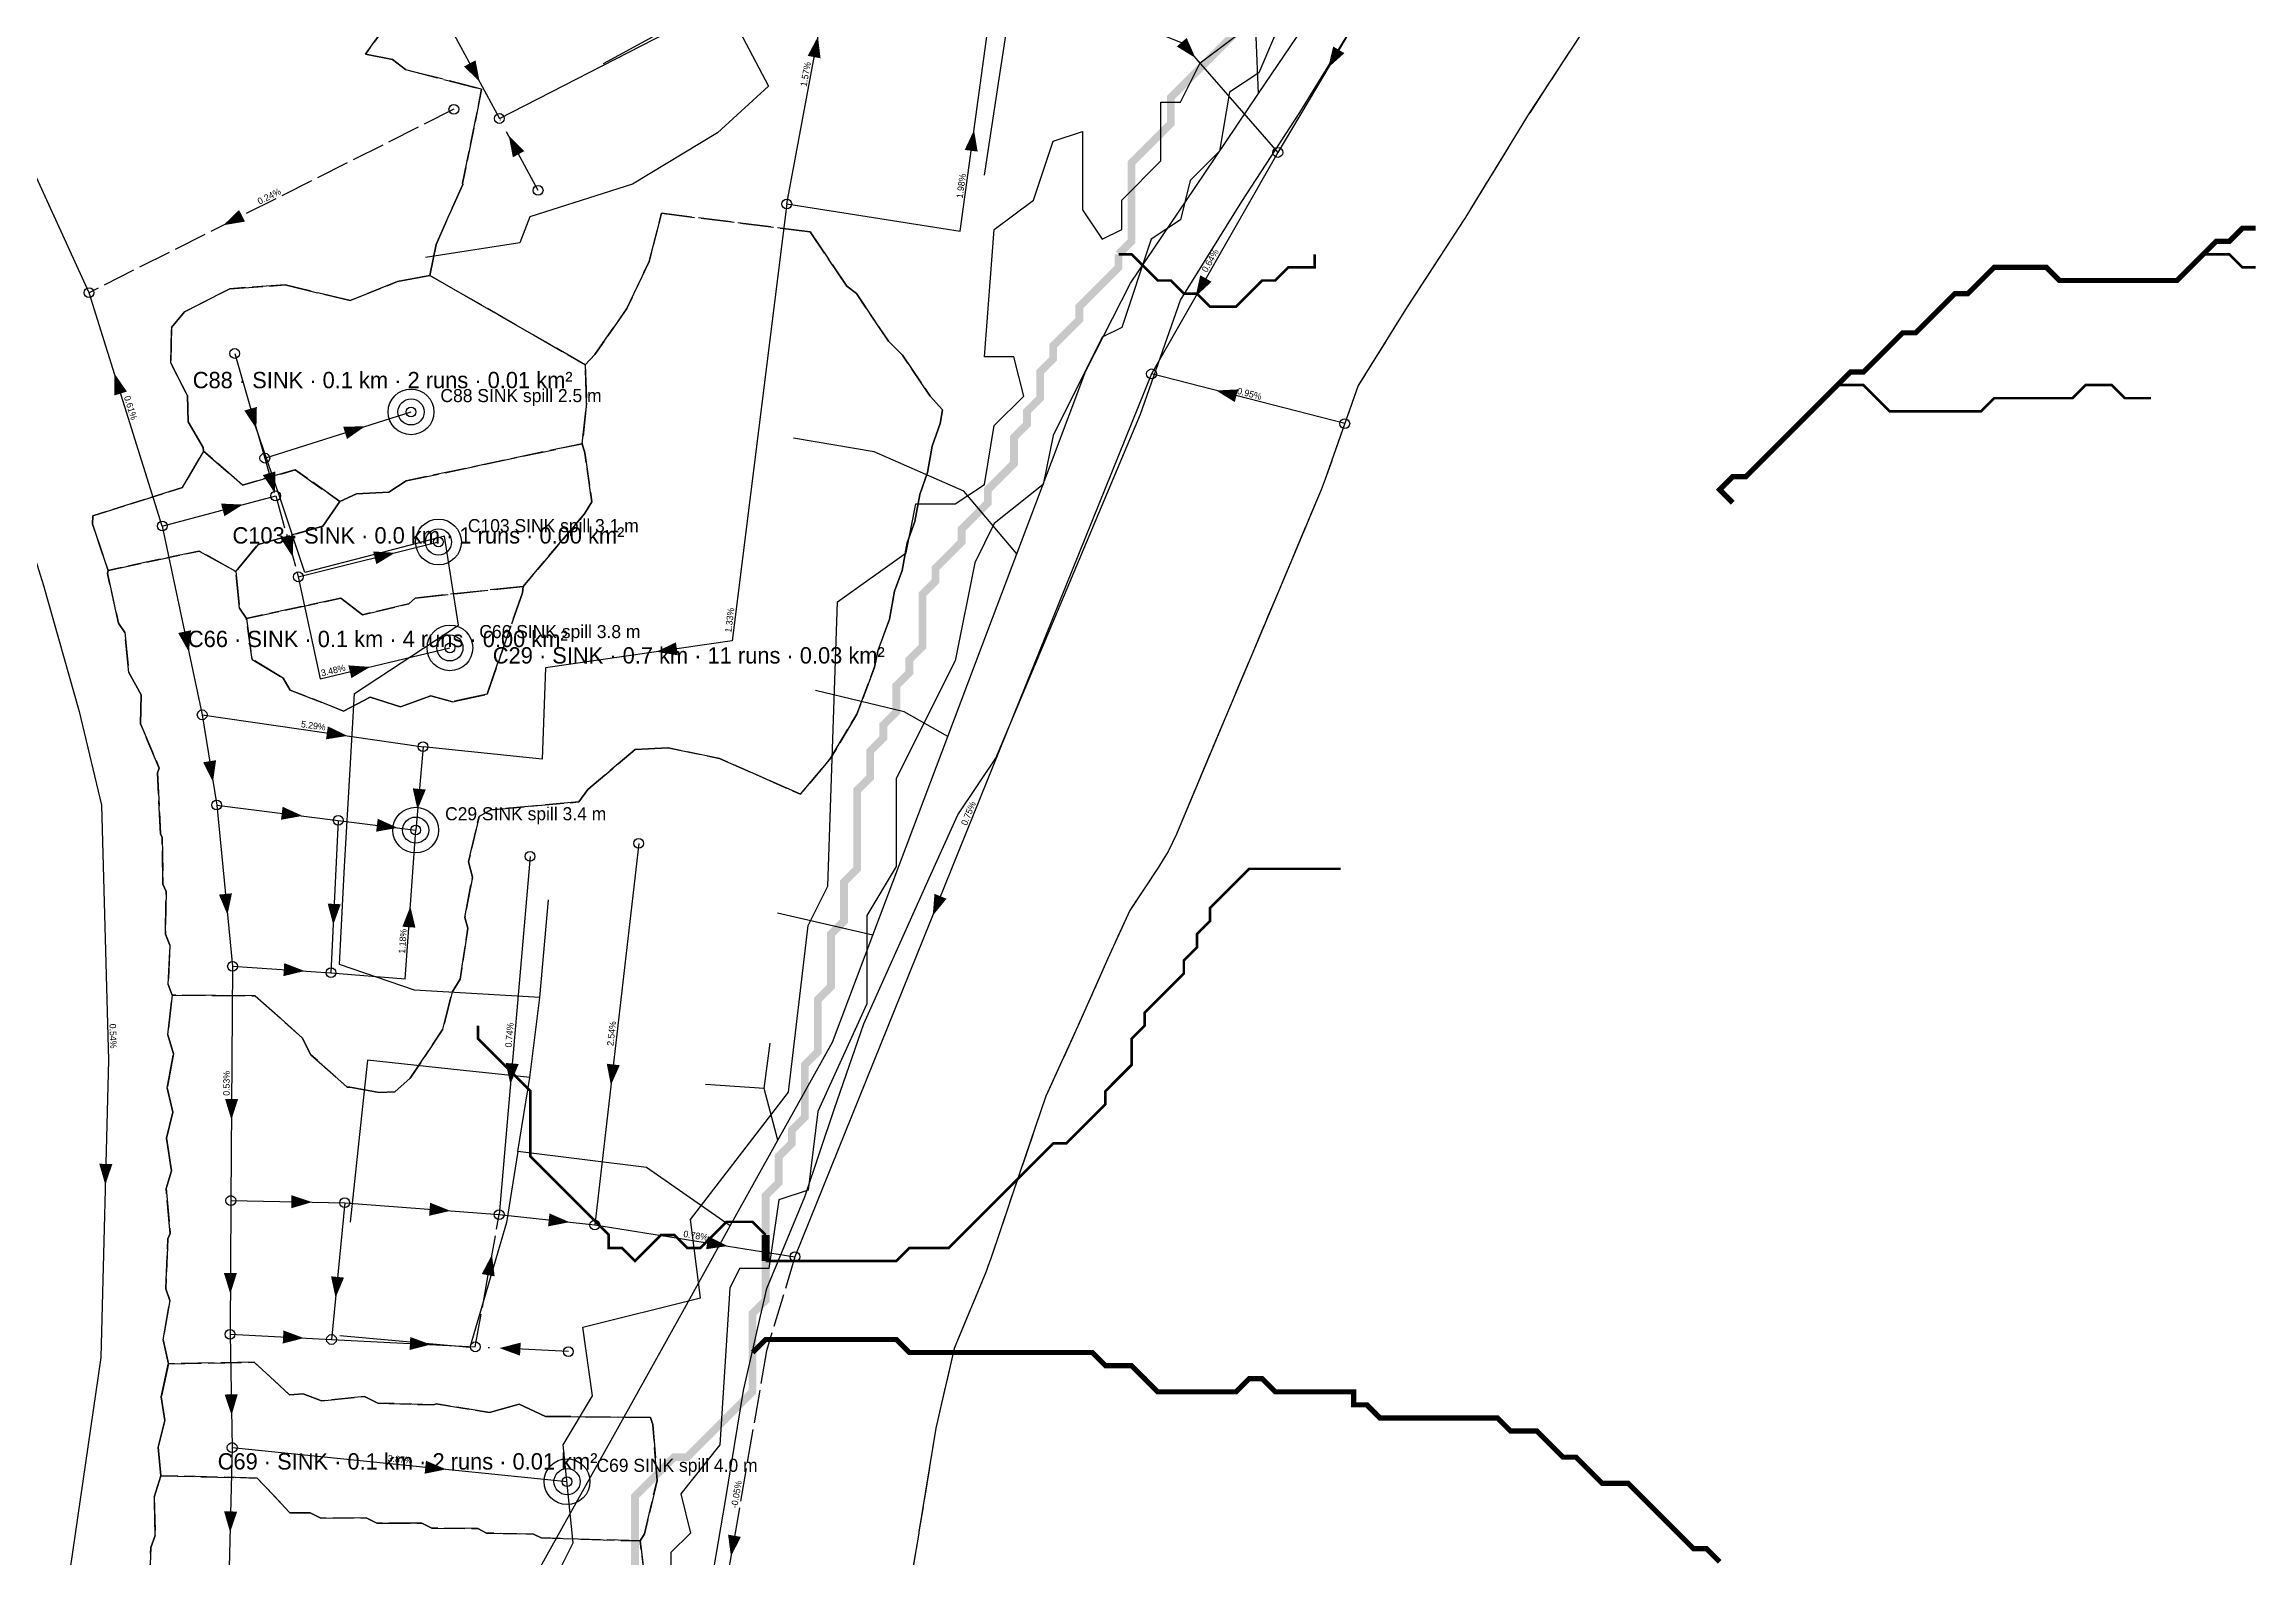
# Model space of a CAD drawing. Header units: metres. Extents: x 440276 to 476894, y 2561381 to 2578972.
# Drawn here: x 450443 to 451119, y 2567891 to 2568354 of the extents above; entities that cross this region are included whole.
import ezdxf
from ezdxf.enums import TextEntityAlignment as Align

# ---------------------------------------------------------------- set-up
doc = ezdxf.new("R2010")
doc.units = ezdxf.units.M
doc.header["$LTSCALE"] = 8
doc.linetypes.add('DASHDOT', pattern=[3.556, 2.54, -0.508, 0, -0.508])
doc.linetypes.add('DASHED', pattern=[1.524, 1.27, -0.254])
for name, color, linetype in [('A_ARROWS', 7, 'Continuous'), ('A_BUILT_2006', 252, 'Continuous'), ('A_CATCH_LABEL', 7, 'Continuous'), ('A_CATCHMENTS', 7, 'Continuous'), ('A_ENVELOPE', 3, 'Continuous'), ('A_GRADIENT', 8, 'Continuous'), ('A_JUNCTIONS', 8, 'Continuous'), ('A_OUTLET_LABEL', 7, 'Continuous'), ('A_OUTLETS', 7, 'Continuous'), ('A_RUNS', 7, 'Continuous'), ('A_STREAMS', 5, 'Continuous'), ('A_WADI', 4, 'Continuous')]:
    doc.layers.add(name, color=color, linetype=linetype)

msp = doc.modelspace()

# ---------------------------------------------------------------- linework, layer by layer
at = {"layer": 'A_ARROWS', "color": 2}
for points in [[(450680.31, 2568356.32), (450681.11, 2568349.66), (450677.17, 2568350.39)], [(450795.91, 2568349.75), (450790.19, 2568353.26), (450793.21, 2568355.89)], [(450836.52, 2568346.74), (450838.07, 2568353.26), (450841.51, 2568351.22)], [(450576.74, 2568342.45), (450571.94, 2568347.14), (450575.47, 2568349.03)], [(450585.63, 2568325.94), (450590.42, 2568321.25), (450586.9, 2568319.36)], [(450728.11, 2568327.7), (450729.22, 2568321.09), (450725.26, 2568321.63)], [(450795.93, 2568276.69), (450797.37, 2568283.24), (450800.84, 2568281.26)], [(450802.24, 2568247.96), (450808.94, 2568248.3), (450807.94, 2568244.43)], [(450514.04, 2568216.48), (450510.35, 2568222.08), (450514.2, 2568223.19)], [(450504.24, 2568213.05), (450498.57, 2568209.47), (450497.54, 2568213.34)], [(450519.5, 2568196.99), (450515.85, 2568202.61), (450519.71, 2568203.69)], [(450543.21, 2568163.36), (450537.45, 2568159.93), (450536.52, 2568163.82)], [(450715.45, 2568087.21), (450715.99, 2568093.89), (450719.7, 2568092.39)], [(450586.14, 2568035.6), (450584.7, 2568042.14), (450588.68, 2568041.8)], [(450616.91, 2568035.3), (450615.65, 2568041.88), (450619.63, 2568041.43)], [(450500.72, 2568024.71), (450498.77, 2568031.12), (450502.76, 2568031.09)], [(450525.47, 2567999.54), (450519.04, 2567997.66), (450519.11, 2568001.66)], [(450567.78, 2567996.86), (450561.25, 2567995.36), (450561.55, 2567999.35)], [(450604.25, 2567993.4), (450597.68, 2567992.1), (450598.1, 2567996.07)], [(450652.72, 2567986.1), (450646.08, 2567985.13), (450646.71, 2567989.08)], [(450580.49, 2567983.47), (450581.32, 2567976.81), (450577.38, 2567977.52)], [(450500.37, 2567971.46), (450498.41, 2567977.87), (450502.41, 2567977.85)], [(450532.6, 2567970.25), (450531.23, 2567976.82), (450535.21, 2567976.43)], [(450522.93, 2567957.92), (450516.44, 2567956.25), (450516.64, 2567960.25)], [(450561.77, 2567955.94), (450555.28, 2567954.27), (450555.48, 2567958.26)], [(450582.8, 2567954.86), (450589.3, 2567956.53), (450589.09, 2567952.54)], [(450653.67, 2567891.1), (450652.79, 2567897.74), (450656.73, 2567897.06)]]:
    msp.add_solid(points, dxfattribs=at)
at = {"layer": 'A_ARROWS', "color": 1}
for points in [[(450498.24, 2568298.56), (450503.06, 2568303.22), (450504.86, 2568299.65)], [(450464.9, 2568253.16), (450468.73, 2568247.65), (450464.91, 2568246.45)], [(450550.83, 2568198.29), (450545.11, 2568194.81), (450544.14, 2568198.69)], [(450462.1, 2568004.83), (450460.26, 2568011.28), (450464.26, 2568011.17)]]:
    msp.add_solid(points, dxfattribs=at)
at = {"layer": 'A_ARROWS', "color": 4}
for points in [[(450508.36, 2568236.23), (450504.67, 2568241.83), (450508.51, 2568242.93)], [(450541.62, 2568236.96), (450536.12, 2568233.12), (450534.92, 2568236.93)], [(450500.32, 2567898.46), (450498.48, 2567904.9), (450502.48, 2567904.81)]]:
    msp.add_solid(points, dxfattribs=at)
at = {"layer": 'A_ARROWS', "color": 3}
for points in [[(450487.71, 2568167.9), (450484.42, 2568173.74), (450488.34, 2568174.57)], [(450630.77, 2568167.99), (450636.82, 2568170.88), (450637.39, 2568166.92)], [(450536.3, 2568142.25), (450529.68, 2568141.19), (450530.25, 2568145.15)], [(450495.07, 2568128.17), (450492.08, 2568134.17), (450496.03, 2568134.8)], [(450557.69, 2568119.63), (450556.26, 2568126.18), (450560.24, 2568125.83)], [(450522.5, 2568117.76), (450515.9, 2568116.58), (450516.4, 2568120.55)], [(450551.62, 2568114.1), (450545.02, 2568112.92), (450545.52, 2568116.88)], [(450499.51, 2568087.48), (450496.9, 2568093.66), (450500.88, 2568094.05)], [(450531.9, 2568084.41), (450530.2, 2568090.9), (450534.2, 2568090.71)], [(450555.51, 2568090.08), (450557.06, 2568083.56), (450553.07, 2568083.84)], [(450523.14, 2568070.28), (450516.63, 2568068.7), (450516.89, 2568072.69)], [(450500.77, 2567934.28), (450498.65, 2567940.64), (450502.65, 2567940.71)], [(450566.46, 2567917.74), (450559.89, 2567916.4), (450560.29, 2567920.38)]]:
    msp.add_solid(points, dxfattribs=at)
at = {"layer": 'A_BUILT_2006', "color": 252}
for points in [[(450740.98, 2568377.95), (450735.72, 2568343.34)], [(450649.67, 2568367), (450614.5, 2568347.95)], [(450815.17, 2568338.84), (450834.76, 2568367.84)], [(450827.88, 2568333.03), (450847.42, 2568364.89)], [(450653.46, 2568363.4), (450665.19, 2568341.09)], [(450815.17, 2568338.84), (450814.45, 2568356.2)], [(450665.19, 2568341.09), (450649.52, 2568326.8)], [(450735.72, 2568343.34), (450731.21, 2568313.88)], [(450795.58, 2568309.83), (450815.17, 2568338.84)], [(450810.12, 2568305.81), (450827.88, 2568333.03)], [(450649.52, 2568326.8), (450623.57, 2568311.14)], [(450623.57, 2568311.14), (450592.12, 2568301.13)], [(450776, 2568280.83), (450795.58, 2568309.83)], [(450791.31, 2568275.57), (450810.12, 2568305.81)], [(450592.12, 2568301.13), (450589.04, 2568293.13)], [(450589.04, 2568293.13), (450560.12, 2568288.65)], [(450762.31, 2568254), (450776, 2568280.83)], [(450779.04, 2568240.77), (450791.31, 2568275.57)], [(450751.82, 2568226.06), (450762.31, 2568254)], [(450515.65, 2568215.05), (450507.94, 2568237.39)], [(450766.29, 2568210.45), (450779.04, 2568240.77)], [(450697.48, 2568229.16), (450672.84, 2568233.37)], [(450724.97, 2568217.15), (450697.48, 2568229.16)], [(450741.23, 2568197.99), (450751.82, 2568226.06)], [(450741.23, 2568197.99), (450724.97, 2568217.15)], [(450523.15, 2568192.25), (450515.65, 2568215.05)], [(450749.87, 2568171.39), (450766.29, 2568210.45)], [(450565.96, 2568203.36), (450544.55, 2568197.8)], [(450570.23, 2568176.09), (450565.96, 2568203.36)], [(450544.55, 2568197.8), (450523.15, 2568192.25)], [(450730.64, 2568169.92), (450741.23, 2568197.99)], [(450538.38, 2568155.25), (450570.23, 2568176.09)], [(450720.07, 2568142.05), (450730.64, 2568169.92)], [(450734.74, 2568135.4), (450749.87, 2568171.39)], [(450537.05, 2568132.01), (450538.38, 2568155.25)], [(450706.76, 2568149.63), (450679.52, 2568156.18)], [(450720.07, 2568142.05), (450706.76, 2568149.63)], [(450709.39, 2568113.73), (450720.07, 2568142.05)], [(450723.18, 2568118.11), (450734.74, 2568135.4)], [(450535.34, 2568102.22), (450537.05, 2568132.01)], [(450714.36, 2568098.73), (450723.18, 2568118.11)], [(450697.13, 2568081.24), (450709.39, 2568113.73)], [(450533.86, 2568072.26), (450535.34, 2568102.22)], [(450705.12, 2568077.95), (450714.36, 2568098.73)], [(450595.16, 2568062.17), (450597.82, 2568092.06)], [(450697.13, 2568081.24), (450667.9, 2568087.95)], [(450684.77, 2568048.49), (450697.13, 2568081.24)], [(450694.32, 2568054.14), (450705.12, 2568077.95)], [(450556.73, 2568064.45), (450533.86, 2568072.26)], [(450595.16, 2568062.17), (450556.73, 2568064.45)], [(450592.09, 2568037.64), (450595.16, 2568062.17)], [(450685.43, 2568028.23), (450694.32, 2568054.14)], [(450663.82, 2568034.27), (450665.71, 2568048.21)], [(450668.07, 2568018.49), (450684.77, 2568048.49)], [(450542.37, 2568042.98), (450540.25, 2568023.09)], [(450567.87, 2568040.24), (450542.37, 2568042.98)], [(450592.09, 2568037.64), (450567.87, 2568040.24)], [(450588.44, 2568015.04), (450592.09, 2568037.64)], [(450663.82, 2568034.27), (450645.86, 2568035.52)], [(450668.07, 2568018.49), (450663.82, 2568034.27)], [(450676.32, 2568001.2), (450685.43, 2568028.23)], [(450540.25, 2568023.09), (450537.08, 2567993.39)], [(450588.44, 2568015.04), (450584.99, 2567993.32)], [(450627.84, 2568010.15), (450588.44, 2568015.04)], [(450653.48, 2567992.27), (450668.07, 2568018.49)], [(450653.48, 2567992.27), (450627.84, 2568010.15)], [(450664.7, 2567973.08), (450676.32, 2568001.2)], [(450584.99, 2567993.32), (450573.69, 2567955.08)], [(450638.89, 2567966.06), (450653.48, 2567992.27)], [(450657.48, 2567941.91), (450664.7, 2567973.08)], [(450619.43, 2567931.09), (450638.89, 2567966.06)], [(450573.69, 2567955.08), (450533.93, 2567958.57)], [(450652.03, 2567908.25), (450657.48, 2567941.91)], [(450602.41, 2567900.51), (450619.43, 2567931.09)], [(450646.21, 2567874.14), (450652.03, 2567908.25)], [(450585.4, 2567869.94), (450602.41, 2567900.51)]]:
    msp.add_lwpolyline(points, dxfattribs=at)
at = {"layer": 'A_CATCHMENTS', "color": 1, "linetype": 'DASHED'}
msp.add_lwpolyline([(450564.48, 2568382.68), (450541.8, 2568350.91), (450550.08, 2568349.29), (450553.98, 2568346.19), (450577.33, 2568340.17), (450571.51, 2568311.29), (450571.56, 2568310.99), (450563.37, 2568292.69), (450561.46, 2568283.18), (450551.6, 2568281.32), (450537.05, 2568275.48), (450537.03, 2568275.47), (450517.16, 2568280.27), (450500.25, 2568279.12), (450486.33, 2568272.02), (450482.38, 2568267.29), (450482.16, 2568256.34), (450487.23, 2568246.45), (450487.46, 2568238.39), (450492.07, 2568230.5), (450492.16, 2568229.4), (450485.72, 2568218.24), (450458.32, 2568209.64), (450458.2, 2568207.01), (450462.94, 2568192.92), (450462.79, 2568191.96), (450466.12, 2568176.71), (450468.07, 2568173.87), (450469.3, 2568161.62), (450473.08, 2568154.8), (450472.92, 2568145.94), (450478.59, 2568132.4), (450478.1, 2568130.98), (450478.96, 2568112.25), (450479.51, 2568111.13), (450479.73, 2568096.9), (450480.72, 2568094.64), (450480.54, 2568081.54), (450481.89, 2568078.15), (450481.39, 2568066.19), (450482.57, 2568062.9), (450481.24, 2568050.79), (450482.96, 2568044.97), (450481.08, 2568034.47), (450482.76, 2568027.04), (450480.82, 2568019.1), (450482.39, 2568009.12), (450480.72, 2568003.73), (450481.97, 2567989.9), (450481.28, 2567988.34), (450480.64, 2567972.99), (450481.89, 2567969.42), (450479.83, 2567957.42), (450481.42, 2567950.05), (450479.23, 2567939.97), (450480.35, 2567932.69), (450478.29, 2567924.57), (450479.14, 2567915.79), (450477.08, 2567909.22), (450477.4, 2567897.53), (450476.04, 2567893.84), (450475.52, 2567879.81)], dxfattribs=at)
at = {"layer": 'A_CATCHMENTS', "color": 2, "linetype": 'DASHED'}
for points in [[(450627.69, 2567881.06), (450625.88, 2567895.83), (450627.18, 2567898.05), (450631.04, 2567914.29), (450629.77, 2567931.42), (450628.99, 2567933.61), (450596.89, 2567933.95), (450588.79, 2567937.67), (450579.75, 2567935.16), (450563.46, 2567937.78), (450562.72, 2567937.47), (450545.5, 2567938), (450541.51, 2567940.06), (450528.31, 2567938.7), (450522.73, 2567940.84), (450518.5, 2567940.57), (450507.65, 2567950.55), (450481.42, 2567950.05), (450479.83, 2567957.42), (450481.89, 2567969.42), (450480.64, 2567972.99), (450481.28, 2567988.34), (450481.97, 2567989.9), (450480.72, 2568003.73), (450482.39, 2568009.12), (450480.82, 2568019.1), (450482.76, 2568027.04), (450481.08, 2568034.47), (450482.96, 2568044.97), (450481.24, 2568050.79), (450482.57, 2568062.9), (450508.04, 2568062.71), (450522.34, 2568049.87), (450525.08, 2568044.66), (450536.16, 2568034.72), (450536.95, 2568034.76), (450545.94, 2568033.09), (450550.8, 2568033.29), (450555.5, 2568037.52), (450565.45, 2568052.44), (450568.3, 2568063.82), (450570.77, 2568067.76), (450573.12, 2568083.34), (450572.17, 2568086.63), (450574.52, 2568099), (450573.35, 2568103.7), (450576.54, 2568117.62), (450580.2, 2568119.64), (450607.05, 2568122.01), (450609.84, 2568125.8), (450624.35, 2568138.09), (450634.46, 2568138.56), (450650.21, 2568135.32), (450674.99, 2568124.38), (450684.3, 2568135.54), (450692.19, 2568148.89), (450697.64, 2568163.23), (450698.61, 2568168.15), (450702.18, 2568177.94), (450703.79, 2568186.59), (450706.05, 2568192.92), (450707.64, 2568201.36), (450709.93, 2568207.9), (450711.48, 2568216.12), (450713.81, 2568222.87), (450715.33, 2568230.89), (450717.69, 2568237.85), (450718.48, 2568242), (450714.64, 2568246.22), (450706.24, 2568258.79), (450701.88, 2568263.06), (450692.11, 2568277.66), (450689.11, 2568279.9), (450677.98, 2568296.53), (450632.43, 2568302.22), (450628.62, 2568287.45), (450621.82, 2568273.05), (450612.04, 2568259.03), (450609.08, 2568255.86), (450561.46, 2568283.18), (450563.37, 2568292.69), (450571.56, 2568310.99), (450571.51, 2568311.29), (450577.33, 2568340.17), (450553.98, 2568346.19), (450550.08, 2568349.29), (450541.8, 2568350.91), (450564.48, 2568382.68)], [(450917.12, 2568361.92), (450898.12, 2568332.81), (450879.03, 2568301.67), (450878.55, 2568300.97), (450878.12, 2568300.23), (450860.72, 2568273.57), (450845.72, 2568249.45), (450835.63, 2568220.82), (450834.96, 2568219.18), (450834.35, 2568217.51), (450821.61, 2568187.19), (450821.61, 2568187.19), (450821.61, 2568187.19), (450805.18, 2568148.14), (450805.18, 2568148.14), (450805.18, 2568148.14), (450790.05, 2568112.15), (450788.84, 2568109.62), (450787.65, 2568107.1), (450787.57, 2568106.97), (450787.51, 2568106.84), (450786.06, 2568104.45), (450784.62, 2568102.05), (450775.77, 2568088.81), (450769.08, 2568074.11), (450759.94, 2568053.56), (450759.84, 2568053.36), (450759.76, 2568053.16), (450750.14, 2568031.97), (450742.24, 2568008.91), (450733.17, 2567982.02), (450732.44, 2567980.17), (450731.77, 2567978.3), (450722.04, 2567954.73), (450716.39, 2567930.33), (450711.25, 2567898.65), (450711.2, 2567898.41), (450711.17, 2567898.16), (450705.35, 2567864.05)]]:
    msp.add_lwpolyline(points, dxfattribs=at)
at = {"layer": 'A_CATCHMENTS', "color": 3, "linetype": 'DASHED'}
for points in [[(450545.94, 2568033.09), (450536.95, 2568034.76), (450536.16, 2568034.72), (450525.08, 2568044.66), (450522.34, 2568049.87), (450508.04, 2568062.71), (450482.57, 2568062.9), (450481.39, 2568066.19), (450481.89, 2568078.15), (450480.54, 2568081.54), (450480.72, 2568094.64), (450479.73, 2568096.9), (450479.51, 2568111.13), (450478.96, 2568112.25), (450478.1, 2568130.98), (450478.59, 2568132.4), (450472.92, 2568145.94), (450473.08, 2568154.8), (450469.3, 2568161.62), (450468.07, 2568173.87), (450466.12, 2568176.71), (450462.79, 2568191.96), (450462.94, 2568192.92), (450490.87, 2568198.82), (450502.06, 2568192.59), (450503.18, 2568181.29), (450505.29, 2568178.2), (450507.04, 2568165.66), (450516.52, 2568159.89), (450518.75, 2568156.27), (450535.08, 2568149.84), (450543.17, 2568154.12), (450552.53, 2568151.17), (450561.77, 2568154.52), (450568.42, 2568152.71), (450578.98, 2568154.97), (450589.84, 2568185.99), (450590.06, 2568188), (450608.87, 2568210.24), (450611.04, 2568213.9), (450608.93, 2568228.93), (450608.13, 2568231.68), (450609.47, 2568244.11), (450609.08, 2568255.86), (450612.04, 2568259.03), (450621.82, 2568273.05), (450628.62, 2568287.45), (450632.43, 2568302.22), (450677.98, 2568296.53), (450689.11, 2568279.9), (450692.11, 2568277.66), (450701.88, 2568263.06), (450706.24, 2568258.79), (450714.64, 2568246.22), (450718.48, 2568242), (450717.69, 2568237.85), (450715.33, 2568230.89), (450713.81, 2568222.87), (450711.48, 2568216.12), (450709.93, 2568207.9), (450707.64, 2568201.36), (450706.05, 2568192.92), (450703.79, 2568186.59), (450702.18, 2568177.94), (450698.61, 2568168.15), (450697.64, 2568163.23), (450692.19, 2568148.89), (450684.3, 2568135.54), (450674.99, 2568124.38), (450650.21, 2568135.32), (450634.46, 2568138.56), (450624.35, 2568138.09), (450609.84, 2568125.8), (450607.05, 2568122.01), (450580.2, 2568119.64), (450576.54, 2568117.62), (450573.35, 2568103.7), (450574.52, 2568099), (450572.17, 2568086.63), (450573.12, 2568083.34), (450570.77, 2568067.76), (450568.3, 2568063.82), (450565.45, 2568052.44), (450555.5, 2568037.52), (450550.8, 2568033.29), (450545.94, 2568033.09)], [(450627.18, 2567898.05), (450625.88, 2567895.83), (450595.54, 2567896.73), (450593.23, 2567897.95), (450578.79, 2567898.24), (450576.13, 2567899.61), (450562.04, 2567899.76), (450559.03, 2567901.27), (450545.29, 2567901.28), (450541.93, 2567902.92), (450528.07, 2567902.8), (450524.82, 2567904.43), (450518.63, 2567904.48), (450508.64, 2567915.07), (450479.14, 2567915.79), (450478.29, 2567924.57), (450480.35, 2567932.69), (450479.23, 2567939.97), (450481.42, 2567950.05), (450507.65, 2567950.55), (450518.5, 2567940.57), (450522.73, 2567940.84), (450528.31, 2567938.7), (450541.51, 2567940.06), (450545.5, 2567938), (450562.72, 2567937.47), (450563.46, 2567937.78), (450579.75, 2567935.16), (450588.79, 2567937.67), (450596.89, 2567933.95), (450628.99, 2567933.61), (450629.77, 2567931.42), (450631.04, 2567914.29), (450627.18, 2567898.05)]]:
    msp.add_lwpolyline(points, close=True, dxfattribs=at)
at = {"layer": 'A_CATCHMENTS', "color": 4, "linetype": 'DASHED'}
msp.add_lwpolyline([(450487.23, 2568246.45), (450482.16, 2568256.34), (450482.38, 2568267.29), (450486.33, 2568272.02), (450500.25, 2568279.12), (450517.16, 2568280.27), (450537.03, 2568275.47), (450537.05, 2568275.48), (450551.6, 2568281.32), (450561.46, 2568283.18), (450609.08, 2568255.86), (450609.47, 2568244.11), (450608.13, 2568231.68), (450554.19, 2568220.29), (450548.94, 2568216.81), (450539.02, 2568216.35), (450533.93, 2568213.96), (450520.28, 2568223.69), (450504.09, 2568219.03), (450492.16, 2568229.4), (450492.07, 2568230.5), (450487.46, 2568238.39), (450487.23, 2568246.45)], close=True, dxfattribs=at)
at = {"layer": 'A_CATCHMENTS', "color": 1, "linetype": 'DASHED'}
msp.add_lwpolyline([(450528.75, 2568206.4), (450533.93, 2568213.96), (450539.02, 2568216.35), (450548.94, 2568216.81), (450554.19, 2568220.29), (450608.13, 2568231.68), (450608.93, 2568228.93), (450611.04, 2568213.9), (450608.87, 2568210.24), (450590.06, 2568188), (450556.99, 2568184.43), (450555.06, 2568182.65), (450540.86, 2568179.35), (450534.21, 2568184.42), (450505.29, 2568178.2), (450503.18, 2568181.29), (450502.06, 2568192.59), (450508.92, 2568200.85), (450528.75, 2568206.4)], close=True, dxfattribs=at)
at = {"layer": 'A_CATCHMENTS', "color": 2, "linetype": 'DASHED'}
for points in [[(450504.09, 2568219.03), (450520.28, 2568223.69), (450533.93, 2568213.96), (450528.75, 2568206.4), (450508.92, 2568200.85), (450502.06, 2568192.59), (450490.87, 2568198.82), (450462.94, 2568192.92), (450458.2, 2568207.01), (450458.32, 2568209.64), (450485.72, 2568218.24), (450492.16, 2568229.4), (450504.09, 2568219.03)], [(450507.04, 2568165.66), (450505.29, 2568178.2), (450534.21, 2568184.42), (450540.86, 2568179.35), (450555.06, 2568182.65), (450556.99, 2568184.43), (450590.06, 2568188), (450589.84, 2568185.99), (450578.98, 2568154.97), (450568.42, 2568152.71), (450561.77, 2568154.52), (450552.53, 2568151.17), (450543.17, 2568154.12), (450535.08, 2568149.84), (450518.75, 2568156.27), (450516.52, 2568159.89), (450507.04, 2568165.66)]]:
    msp.add_lwpolyline(points, close=True, dxfattribs=at)
at = {"layer": 'A_CATCHMENTS', "color": 4, "linetype": 'DASHED'}
msp.add_lwpolyline([(450475.52, 2567879.81), (450476.04, 2567893.84), (450477.4, 2567897.53), (450477.08, 2567909.22), (450479.14, 2567915.79), (450508.64, 2567915.07), (450518.63, 2567904.48), (450524.82, 2567904.43), (450528.07, 2567902.8), (450541.93, 2567902.92), (450545.29, 2567901.28), (450559.03, 2567901.27), (450562.04, 2567899.76), (450576.13, 2567899.61), (450578.79, 2567898.24), (450593.23, 2567897.95), (450595.54, 2567896.73), (450625.88, 2567895.83), (450627.69, 2567881.06)], dxfattribs=at)
at = {"layer": 'A_ENVELOPE', "color": 3}
msp.add_lwpolyline([(450917.12, 2568361.92), (450898.12, 2568332.81), (450879.03, 2568301.67), (450878.55, 2568300.97), (450878.12, 2568300.23), (450860.72, 2568273.57), (450845.72, 2568249.45), (450835.63, 2568220.82), (450834.96, 2568219.18), (450834.35, 2568217.51), (450821.61, 2568187.19), (450821.61, 2568187.19), (450821.61, 2568187.19), (450805.18, 2568148.14), (450805.18, 2568148.14), (450805.18, 2568148.14), (450790.05, 2568112.15), (450788.84, 2568109.62), (450787.65, 2568107.1), (450787.57, 2568106.97), (450787.51, 2568106.84), (450786.06, 2568104.45), (450784.62, 2568102.05), (450775.77, 2568088.81), (450769.08, 2568074.11), (450759.94, 2568053.56), (450759.84, 2568053.36), (450759.76, 2568053.16), (450750.14, 2568031.97), (450742.24, 2568008.91), (450733.17, 2567982.02), (450732.44, 2567980.17), (450731.77, 2567978.3), (450722.04, 2567954.73), (450716.39, 2567930.33), (450711.25, 2567898.65), (450711.2, 2567898.41), (450711.17, 2567898.16), (450705.35, 2567864.05)], dxfattribs=at)
at = {"layer": 'A_JUNCTIONS'}
for centre in [(450568.83, 2568334.03), (450582.78, 2568331.22), (450821.13, 2568320.83), (450594.63, 2568309.22), (450670.78, 2568305.06), (450457.14, 2568277.91), (450501.72, 2568259.3), (450782.44, 2568253.05), (450555.72, 2568241.41), (450841.63, 2568237.83), (450510.94, 2568227.26), (450514.27, 2568215.71), (450479.54, 2568206.49), (450564.12, 2568201.6), (450521.2, 2568190.93), (450567.62, 2568169.18), (450491.77, 2568148.69), (450559.39, 2568138.92), (450496.21, 2568121.07), (450533.41, 2568116.39), (450557.14, 2568113.41), (450625.43, 2568109.33), (450592.16, 2568105.37), (450501.06, 2568071.73), (450531.21, 2568069.75), (450500.54, 2568000.02), (450535.43, 2567999.34), (450582.7, 2567995.72), (450611.99, 2567992.57), (450673.28, 2567982.83), (450500.3, 2567959.08), (450531.36, 2567957.49), (450575.39, 2567955.24), (450603.91, 2567953.78), (450500.95, 2567924.41), (450603.49, 2567913.97)]:
    msp.add_circle(centre, 1.5, dxfattribs=at)
at = {"layer": 'A_OUTLETS', "color": 1}
for centre, radius in [((450555.72, 2568241.41), 7), ((450555.72, 2568241.41), 4), ((450564.12, 2568201.6), 7), ((450564.12, 2568201.6), 4), ((450567.62, 2568169.18), 7), ((450567.62, 2568169.18), 4), ((450557.14, 2568113.41), 7), ((450557.14, 2568113.41), 4), ((450603.49, 2567913.97), 7), ((450603.49, 2567913.97), 4)]:
    msp.add_circle(centre, radius, dxfattribs=at)
at = {"layer": 'A_RUNS', "color": 1}
for points in [[(450457.14, 2568277.91), (450396.31, 2568410.9)], [(450479.54, 2568206.49), (450457.14, 2568277.91)], [(450423.08, 2568252.36), (450443.2, 2568188.3), (450454.1, 2568149.72), (450460.93, 2568121.02), (450463.09, 2568043), (450460.72, 2567951.95), (450444.99, 2567844)], [(450521.2, 2568190.93), (450564.12, 2568201.6)]]:
    msp.add_lwpolyline(points, dxfattribs=at)
at = {"layer": 'A_RUNS', "color": 2}
for points in [[(450864.71, 2568394.19), (450821.13, 2568320.83)], [(450582.78, 2568331.22), (450685.45, 2568383.94)], [(450670.78, 2568305.06), (450685.45, 2568383.94)], [(450670.78, 2568305.06), (450723.88, 2568296.75), (450734.87, 2568377.24)], [(450734.87, 2568377.24), (450791.85, 2568354.4), (450821.13, 2568320.83)], [(450562.93, 2568368.1), (450582.78, 2568331.22)], [(450821.13, 2568320.83), (450782.44, 2568253.05)], [(450782.44, 2568253.05), (450727.86, 2568117.94), (450673.28, 2567982.83)], [(450841.63, 2568237.83), (450782.44, 2568253.05)], [(450479.54, 2568206.49), (450514.27, 2568215.71)], [(450521.2, 2568190.93), (450527.91, 2568159.71), (450567.62, 2568169.18)], [(450625.43, 2568109.33), (450611.99, 2567992.57)], [(450592.16, 2568105.37), (450582.7, 2567995.72)], [(450501.06, 2568071.73), (450500.54, 2568000.02)], [(450500.54, 2568000.02), (450500.3, 2567959.08)], [(450500.54, 2568000.02), (450535.43, 2567999.34)], [(450535.43, 2567999.34), (450531.36, 2567957.49)], [(450535.43, 2567999.34), (450582.7, 2567995.72)], [(450582.7, 2567995.72), (450611.99, 2567992.57)], [(450611.99, 2567992.57), (450673.28, 2567982.83)], [(450500.3, 2567959.08), (450531.36, 2567957.49)], [(450531.36, 2567957.49), (450575.39, 2567955.24)]]:
    msp.add_lwpolyline(points, dxfattribs=at)
at = {"layer": 'A_RUNS', "color": 1, "linetype": 'DASHED'}
msp.add_lwpolyline([(450568.83, 2568334.03), (450457.14, 2568277.91)], dxfattribs=at)
at = {"layer": 'A_RUNS', "color": 2, "linetype": 'DASHDOT'}
for points in [[(450594.63, 2568309.22), (450582.78, 2568331.22)], [(450603.91, 2567953.78), (450575.39, 2567955.24)]]:
    msp.add_lwpolyline(points, dxfattribs=at)
at = {"layer": 'A_RUNS', "color": 3}
for points in [[(450670.78, 2568305.06), (450654.08, 2568171.34), (450596.88, 2568163.11), (450595.82, 2568135.13), (450559.39, 2568138.92)], [(450479.54, 2568206.49), (450491.77, 2568148.69)], [(450491.77, 2568148.69), (450559.39, 2568138.92)], [(450491.77, 2568148.69), (450496.21, 2568121.07)], [(450559.39, 2568138.92), (450557.14, 2568113.41)], [(450496.21, 2568121.07), (450533.41, 2568116.39)], [(450496.21, 2568121.07), (450501.06, 2568071.73)], [(450533.41, 2568116.39), (450531.21, 2568069.75)], [(450533.41, 2568116.39), (450557.14, 2568113.41)], [(450531.21, 2568069.75), (450553.97, 2568067.9), (450557.14, 2568113.41)], [(450501.06, 2568071.73), (450531.21, 2568069.75)], [(450500.3, 2567959.08), (450500.95, 2567924.41)], [(450500.95, 2567924.41), (450603.49, 2567913.97)]]:
    msp.add_lwpolyline(points, dxfattribs=at)
at = {"layer": 'A_RUNS', "color": 4}
for points in [[(450501.72, 2568259.3), (450510.94, 2568227.26)], [(450510.94, 2568227.26), (450555.72, 2568241.41)], [(450500.95, 2567924.41), (450500.06, 2567887.82)]]:
    msp.add_lwpolyline(points, dxfattribs=at)
at = {"layer": 'A_RUNS', "color": 2, "linetype": 'DASHED'}
for points in [[(450510.94, 2568227.26), (450514.27, 2568215.71)], [(450514.27, 2568215.71), (450521.2, 2568190.93)], [(450575.39, 2567955.24), (450582.7, 2567995.72)], [(450673.28, 2567982.83), (450664.56, 2567954.01), (450644.12, 2567835.95)]]:
    msp.add_lwpolyline(points, dxfattribs=at)
at = {"layer": 'A_STREAMS', "color": 5}
for points, const_width in [([(450808.36, 2568357.67), (450804.36, 2568353.67), (450800.35, 2568349.67), (450796.35, 2568345.66), (450792.35, 2568341.66), (450788.35, 2568337.66), (450788.35, 2568333.66), (450788.35, 2568329.66), (450784.35, 2568325.66), (450780.35, 2568321.65), (450776.34, 2568317.65), (450776.34, 2568313.65), (450776.34, 2568309.65), (450776.34, 2568305.65), (450776.34, 2568301.64), (450776.34, 2568297.64), (450776.34, 2568293.64), (450772.34, 2568289.64)], 2.4), ([(451120.49, 2568297.64), (451116.49, 2568297.64), (451112.49, 2568293.64), (451108.49, 2568293.64), (451104.49, 2568289.64)], 1.6), ([(450772.34, 2568289.64), (450772.34, 2568285.64), (450768.34, 2568281.64), (450764.34, 2568277.63), (450760.34, 2568273.63), (450760.34, 2568269.63), (450756.34, 2568265.63), (450752.33, 2568261.63), (450752.33, 2568257.62), (450748.33, 2568253.62), (450748.33, 2568249.62), (450748.33, 2568245.62), (450744.33, 2568241.62), (450744.33, 2568237.62), (450740.33, 2568233.61), (450740.33, 2568229.61), (450740.33, 2568225.61), (450736.33, 2568221.61), (450732.32, 2568217.61), (450732.32, 2568213.61), (450728.32, 2568209.6), (450724.32, 2568205.6), (450724.32, 2568201.6), (450720.32, 2568197.6), (450716.32, 2568193.6), (450716.32, 2568189.59), (450712.32, 2568185.59), (450712.32, 2568181.59), (450712.32, 2568177.59), (450712.32, 2568173.59), (450712.32, 2568169.59), (450708.31, 2568165.58), (450708.31, 2568161.58), (450704.31, 2568157.58), (450704.31, 2568153.58), (450704.31, 2568149.58), (450700.31, 2568145.57), (450700.31, 2568141.57), (450696.31, 2568137.57), (450696.31, 2568133.57), (450696.31, 2568129.57), (450692.31, 2568125.57), (450692.31, 2568121.56), (450692.31, 2568117.56), (450692.31, 2568113.56), (450692.31, 2568109.56), (450692.31, 2568105.56), (450692.31, 2568101.56), (450688.31, 2568097.55), (450688.31, 2568093.55), (450688.31, 2568089.55), (450688.31, 2568085.55), (450684.3, 2568081.55), (450684.3, 2568077.54), (450684.3, 2568073.54), (450684.3, 2568069.54), (450684.3, 2568065.54), (450680.3, 2568061.54), (450680.3, 2568057.54), (450680.3, 2568053.53), (450680.3, 2568049.53), (450680.3, 2568045.53), (450676.3, 2568041.53), (450676.3, 2568037.53), (450676.3, 2568033.52), (450676.3, 2568029.52), (450676.3, 2568025.52), (450672.3, 2568021.52), (450672.3, 2568017.52), (450668.3, 2568013.52), (450668.3, 2568009.51), (450668.3, 2568005.51), (450664.29, 2568001.51), (450664.29, 2567997.51), (450664.29, 2567993.51), (450664.29, 2567989.51)], 2.4), ([(451104.49, 2568289.64), (451100.49, 2568285.64), (451096.48, 2568281.64), (451092.48, 2568281.64), (451088.48, 2568281.64), (451084.48, 2568281.64), (451080.48, 2568281.64), (451076.47, 2568281.64), (451072.47, 2568281.64), (451068.47, 2568281.64), (451064.47, 2568281.64), (451060.47, 2568281.64), (451056.47, 2568285.64), (451052.46, 2568285.64), (451048.46, 2568285.64), (451044.46, 2568285.64), (451040.46, 2568285.64), (451036.46, 2568281.64), (451032.46, 2568277.63), (451028.45, 2568277.63), (451024.45, 2568273.63), (451020.45, 2568269.63), (451016.45, 2568265.63), (451012.45, 2568265.63), (451008.45, 2568261.63), (451004.44, 2568257.62), (451000.44, 2568253.62), (450996.44, 2568253.62), (450992.44, 2568249.62)], 1.6), ([(450832.37, 2568289.64), (450832.37, 2568285.64), (450828.37, 2568285.64), (450824.36, 2568285.64), (450820.36, 2568281.64), (450816.36, 2568281.64), (450812.36, 2568277.63), (450808.36, 2568273.63), (450804.36, 2568273.63), (450800.35, 2568273.63), (450796.35, 2568277.63), (450792.35, 2568277.63), (450788.35, 2568281.64), (450784.35, 2568281.64), (450780.35, 2568285.64), (450776.34, 2568289.64), (450772.34, 2568289.64)], 0.8), ([(451120.49, 2568285.64), (451116.49, 2568285.64), (451112.49, 2568289.64), (451108.49, 2568289.64), (451104.49, 2568289.64)], 0.8), ([(450992.44, 2568249.62), (450988.44, 2568245.62), (450984.43, 2568241.62), (450980.43, 2568237.62), (450976.43, 2568233.61), (450972.43, 2568229.61), (450968.43, 2568225.61), (450964.43, 2568221.61), (450960.42, 2568221.61), (450956.42, 2568217.61), (450960.42, 2568213.61)], 1.6), ([(451088.48, 2568245.62), (451084.48, 2568245.62), (451080.48, 2568245.62), (451076.47, 2568249.62), (451072.47, 2568249.62), (451068.47, 2568249.62), (451064.47, 2568245.62), (451060.47, 2568245.62), (451056.47, 2568245.62), (451052.46, 2568245.62), (451048.46, 2568245.62), (451044.46, 2568245.62), (451040.46, 2568245.62), (451036.46, 2568241.62), (451032.46, 2568241.62), (451028.45, 2568241.62), (451024.45, 2568241.62), (451020.45, 2568241.62), (451016.45, 2568241.62), (451012.45, 2568241.62), (451008.45, 2568241.62), (451004.44, 2568245.62), (451000.44, 2568249.62), (450996.44, 2568249.62), (450992.44, 2568249.62)], 0.8), ([(450840.37, 2568101.56), (450836.37, 2568101.56), (450832.37, 2568101.56), (450828.37, 2568101.56), (450824.36, 2568101.56), (450820.36, 2568101.56), (450816.36, 2568101.56), (450812.36, 2568101.56), (450808.36, 2568097.55), (450804.36, 2568093.55), (450800.35, 2568089.55), (450800.35, 2568085.55), (450796.35, 2568081.55), (450796.35, 2568077.54), (450792.35, 2568073.54), (450792.35, 2568069.54), (450788.35, 2568065.54), (450784.35, 2568061.54), (450780.35, 2568057.54), (450780.35, 2568053.53), (450776.34, 2568049.53), (450776.34, 2568045.53), (450776.34, 2568041.53), (450772.34, 2568037.53), (450768.34, 2568033.52), (450768.34, 2568029.52), (450764.34, 2568025.52), (450760.34, 2568021.52), (450756.34, 2568017.52), (450752.33, 2568017.52), (450748.33, 2568013.52), (450744.33, 2568009.51), (450740.33, 2568005.51), (450736.33, 2568001.51), (450732.32, 2567997.51), (450728.32, 2567993.51), (450724.32, 2567989.51), (450720.32, 2567985.5), (450716.32, 2567985.5), (450712.32, 2567985.5), (450708.31, 2567985.5), (450704.31, 2567981.5), (450700.31, 2567981.5), (450696.31, 2567981.5), (450692.31, 2567981.5), (450688.31, 2567981.5), (450684.3, 2567981.5), (450680.3, 2567981.5), (450676.3, 2567981.5), (450672.3, 2567981.5), (450668.3, 2567981.5), (450664.29, 2567981.5)], 0.8), ([(450576.26, 2568053.53), (450576.26, 2568049.53), (450580.26, 2568045.53), (450584.26, 2568041.53), (450588.26, 2568037.53), (450592.26, 2568033.52), (450592.26, 2568029.52), (450592.26, 2568025.52), (450592.26, 2568021.52), (450592.26, 2568017.52), (450592.26, 2568013.52), (450596.27, 2568009.51), (450600.27, 2568005.51), (450604.27, 2568001.51), (450608.27, 2567997.51), (450612.27, 2567993.51), (450616.27, 2567989.51), (450616.27, 2567985.5), (450620.28, 2567985.5), (450624.28, 2567981.5), (450628.28, 2567985.5), (450632.28, 2567989.51), (450636.28, 2567989.51), (450640.28, 2567985.5), (450644.29, 2567985.5), (450648.29, 2567989.51), (450652.29, 2567993.51), (450656.29, 2567993.51), (450660.29, 2567993.51), (450664.29, 2567989.51)], 0.8), ([(450664.29, 2567989.51), (450664.29, 2567985.5), (450664.29, 2567981.5)], 2.4), ([(450664.29, 2567981.5), (450664.29, 2567977.5), (450664.29, 2567973.5), (450664.29, 2567969.5), (450660.29, 2567965.49), (450660.29, 2567961.49), (450660.29, 2567957.49), (450660.29, 2567953.49)], 2.4), ([(450660.29, 2567953.49), (450660.29, 2567949.49), (450660.29, 2567945.49), (450660.29, 2567941.48), (450656.29, 2567937.48), (450652.29, 2567933.48), (450648.29, 2567929.48), (450644.29, 2567925.48), (450640.28, 2567921.48), (450636.28, 2567921.48), (450632.28, 2567917.47), (450628.28, 2567913.47), (450624.28, 2567909.47), (450624.28, 2567905.47), (450624.28, 2567901.47), (450624.28, 2567897.46), (450624.28, 2567893.46), (450624.28, 2567889.46), (450624.28, 2567885.46)], 2.4), ([(450956.42, 2567889.46), (450952.42, 2567893.46), (450948.42, 2567893.46), (450944.42, 2567897.46), (450940.42, 2567901.47), (450936.41, 2567905.47), (450932.41, 2567909.47), (450928.41, 2567913.47), (450924.41, 2567913.47), (450920.41, 2567913.47), (450916.4, 2567917.47), (450912.4, 2567921.48), (450908.4, 2567921.48), (450904.4, 2567925.48), (450900.4, 2567929.48), (450896.4, 2567929.48), (450892.39, 2567929.48), (450888.39, 2567933.48), (450884.39, 2567933.48), (450880.39, 2567933.48), (450876.39, 2567933.48), (450872.39, 2567933.48), (450868.38, 2567933.48), (450864.38, 2567933.48), (450860.38, 2567933.48), (450856.38, 2567933.48), (450852.38, 2567933.48), (450848.38, 2567937.48), (450844.37, 2567937.48), (450844.37, 2567941.48), (450840.37, 2567941.48), (450836.37, 2567941.48), (450832.37, 2567941.48), (450828.37, 2567941.48), (450824.36, 2567941.48), (450820.36, 2567941.48), (450816.36, 2567945.49), (450812.36, 2567945.49), (450808.36, 2567941.48), (450804.36, 2567941.48), (450800.35, 2567941.48), (450796.35, 2567941.48), (450792.35, 2567941.48), (450788.35, 2567941.48), (450784.35, 2567941.48), (450780.35, 2567945.49), (450776.34, 2567949.49), (450772.34, 2567949.49), (450768.34, 2567949.49), (450764.34, 2567953.49), (450760.34, 2567953.49), (450756.34, 2567953.49), (450752.33, 2567953.49), (450748.33, 2567953.49), (450744.33, 2567953.49), (450740.33, 2567953.49), (450736.33, 2567953.49), (450732.32, 2567953.49), (450728.32, 2567953.49), (450724.32, 2567953.49), (450720.32, 2567953.49), (450716.32, 2567953.49), (450712.32, 2567953.49), (450708.31, 2567953.49), (450704.31, 2567957.49), (450700.31, 2567957.49), (450696.31, 2567957.49), (450692.31, 2567957.49), (450688.31, 2567957.49), (450684.3, 2567957.49), (450680.3, 2567957.49), (450676.3, 2567957.49), (450672.3, 2567957.49), (450668.3, 2567957.49), (450664.29, 2567957.49), (450660.29, 2567953.49)], 1.6)]:
    msp.add_lwpolyline(points, dxfattribs=dict(at, const_width=const_width))
at = {"layer": 'A_WADI', "color": 4}
for points in [[(450824.31, 2568366.24), (450815.31, 2568345.24), (450806.31, 2568339.24), (450803.31, 2568321.24), (450794.31, 2568312.24), (450791.31, 2568300.24), (450782.31, 2568294.24), (450773.31, 2568267.24), (450767.31, 2568264.24), (450752.31, 2568234.24), (450749.31, 2568219.24), (450734.31, 2568207.24), (450728.31, 2568195.24), (450722.31, 2568165.24), (450704.31, 2568129.24), (450704.31, 2568102.24), (450695.31, 2568087.24), (450695.31, 2568060.24), (450680.31, 2568027.24), (450677.31, 2568003.24), (450668.31, 2568000.24), (450665.31, 2567979.24), (450656.31, 2567979.24), (450653.31, 2567973.24), (450650.31, 2567925.24), (450638.31, 2567910.24), (450641.31, 2567898.24), (450635.31, 2567892.24), (450635.31, 2567877.24)], [(450599.31, 2567883.24), (450605.31, 2567895.24), (450602.31, 2567925.24), (450611.31, 2567940.24), (450608.31, 2567961.24), (450644.31, 2567970.24), (450641.31, 2567994.24), (450671.31, 2568033.24), (450677.31, 2568084.24), (450683.31, 2568096.24), (450686.31, 2568183.24), (450707.31, 2568198.24), (450710.31, 2568213.24), (450722.31, 2568213.24), (450731.31, 2568219.24), (450734.31, 2568237.24), (450743.31, 2568246.24), (450740.31, 2568258.24), (450731.31, 2568258.24), (450734.31, 2568297.24), (450746.31, 2568306.24), (450752.31, 2568324.24), (450761.31, 2568327.24), (450761.31, 2568303.24), (450767.31, 2568294.24), (450773.31, 2568297.24), (450773.31, 2568306.24), (450785.31, 2568318.24), (450785.31, 2568336.24), (450791.31, 2568336.24), (450797.31, 2568348.24), (450809.31, 2568357.24)]]:
    msp.add_lwpolyline(points, dxfattribs=at)

# ---------------------------------------------------------------- texts
at = {"layer": 'A_CATCH_LABEL', "color": 4}
msp.add_text('C88 · SINK · 0.1 km · 2 runs · 0.01 km²', height=5, dxfattribs=at).set_placement((450547.03, 2568251.16), align=Align.MIDDLE_CENTER)
at = {"layer": 'A_CATCH_LABEL', "color": 1}
msp.add_text('C103 · SINK · 0.0 km · 1 runs · 0.00 km²', height=5, dxfattribs=at).set_placement((450561.05, 2568203.62), align=Align.MIDDLE_CENTER)
at = {"layer": 'A_CATCH_LABEL', "color": 2}
msp.add_text('C66 · SINK · 0.1 km · 4 runs · 0.00 km²', height=5, dxfattribs=at).set_placement((450545.54, 2568171.93), align=Align.MIDDLE_CENTER)
at = {"layer": 'A_CATCH_LABEL', "color": 3}
for s, p in [('C29 · SINK · 0.7 km · 11 runs · 0.03 km²', (450640.76, 2568166.9)), ('C69 · SINK · 0.1 km · 2 runs · 0.01 km²', (450554.66, 2567920.18))]:
    msp.add_text(s, height=5, dxfattribs=at).set_placement(p, align=Align.MIDDLE_CENTER)
at = {"layer": 'A_GRADIENT', "color": 2}
for s, rotation, p in [('1.57%', 79.46366, (450678.11, 2568344.5)), ('1.98%', 82.22382, (450725.74, 2568310.37)), ('0.64%', 60.28153, (450801.78, 2568286.94)), ('0.95%', 345.57797, (450812.03, 2568245.44)), ('3.48%', 13.41499, (450532.24, 2568160.74)), ('0.75%', 68.00394, (450727.86, 2568117.94)), ('0.74%', 85.0672, (450587.43, 2568050.55)), ('2.54%', 83.43645, (450618.71, 2568050.95)), ('0.53%', 89.58384, (450500.8, 2568035.88)), ('0.78%', -9.02842, (450642.64, 2567987.7)), ('-0.05%', 80.17667, (450656.91, 2567909.81))]:
    msp.add_text(s, height=2, rotation=rotation, dxfattribs=at).set_placement(p, align=Align.BOTTOM_CENTER)
at = {"layer": 'A_GRADIENT', "color": 1}
for s, rotation, p in [('0.24%', 26.67683, (450512.99, 2568305.97)), ('0.61%', 287.41543, (450468.34, 2568242.2)), ('0.54%', -88.41325, (450462.89, 2568050.31))]:
    msp.add_text(s, height=2, rotation=rotation, dxfattribs=at).set_placement(p, align=Align.BOTTOM_CENTER)
at = {"layer": 'A_GRADIENT', "color": 3}
for s, rotation, p in [('1.33%', 82.88339, (450654.85, 2568177.46)), ('5.29%', -8.22125, (450525.58, 2568143.8)), ('1.18%', 86.00897, (450554.76, 2568079.27)), ('3.87%', -5.81095, (450552.22, 2567919.19))]:
    msp.add_text(s, height=2, rotation=rotation, dxfattribs=at).set_placement(p, align=Align.BOTTOM_CENTER)
at = {"layer": 'A_OUTLET_LABEL', "color": 1}
for s, p in [('C88 SINK spill 2.5 m', (450564.72, 2568244.41)), ('C103 SINK spill 3.1 m', (450573.12, 2568204.6)), ('C66 SINK spill 3.8 m', (450576.62, 2568172.18)), ('C29 SINK spill 3.4 m', (450566.14, 2568116.41)), ('C69 SINK spill 4.0 m', (450612.49, 2567916.97))]:
    msp.add_text(s, height=4, dxfattribs=at).set_placement(p)

doc.saveas('drawing.dxf')
